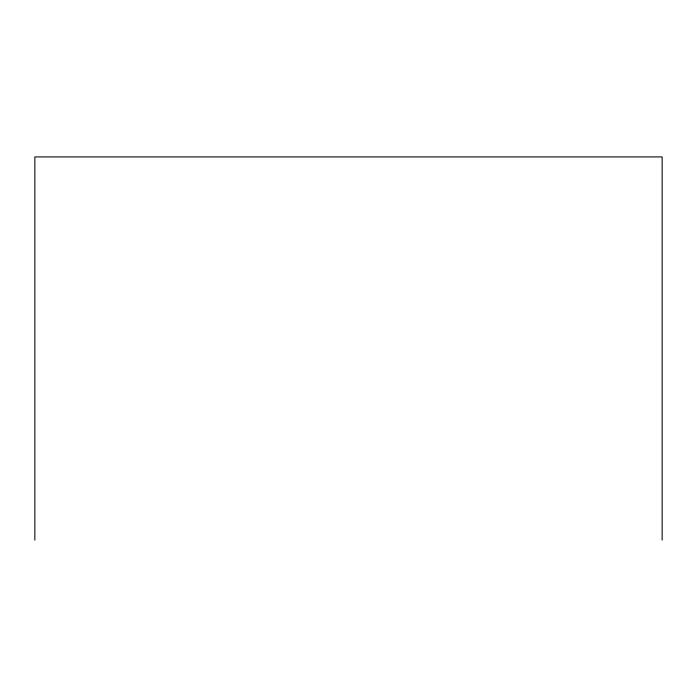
<?xml version="1.0" encoding="UTF-8"?>
<svg xmlns="http://www.w3.org/2000/svg" width="697" height="697" viewBox="0 0 697 697"><rect width="100%" height="100%" fill="white"/><g stroke="black" fill="none" stroke-linecap="round" stroke-linejoin="round"><path stroke-width="1.05" d="M662.15 540.079L662.15 156.921L34.85 156.921L34.85 540.079"/></g></svg>
